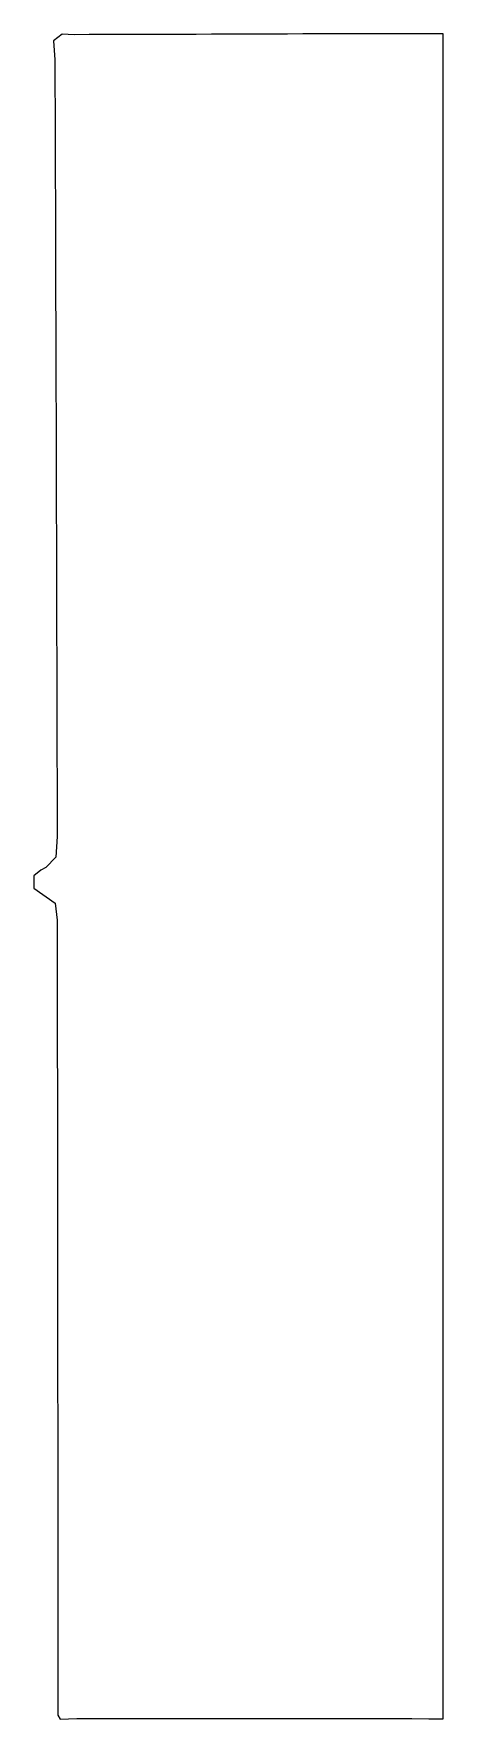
# Model space of a CAD drawing. Header units: metres. Extents: x -3 to 50, y 0 to 221.
import ezdxf

# ---------------------------------------------------------------- set-up
doc = ezdxf.new("R2010")
doc.units = ezdxf.units.M

msp = doc.modelspace()

# ---------------------------------------------------------------- linework, layer by layer
for p, q in [((0.5158, 221.104), (-0.6086, 220.2352)), ((-0.6086, 220.2352), (-0.4315, 217.7528)), ((2.0885, 221.0419), (0.5158, 221.104)), ((4.0887, 221.0505), (2.0885, 221.0419)), ((6.0868, 221.0541), (4.0887, 221.0505)), ((8.0879, 221.0591), (6.0868, 221.0541)), ((10.0874, 221.0656), (8.0879, 221.0591)), ((12.0872, 221.07), (10.0874, 221.0656)), ((14.0869, 221.0769), (12.0872, 221.07)), ((16.0843, 221.0825), (14.0869, 221.0769)), ((18.0867, 221.0854), (16.0843, 221.0825)), ((20.0923, 221.0961), (18.0867, 221.0854)), ((22.0886, 221.1118), (20.0923, 221.0961)), ((24.081, 221.1155), (22.0886, 221.1118)), ((26.0808, 221.1135), (24.081, 221.1155)), ((28.0845, 221.1178), (26.0808, 221.1135)), ((30.0855, 221.1263), (28.0845, 221.1178)), ((32.082, 221.1329), (30.0855, 221.1263)), ((34.0819, 221.1343), (32.082, 221.1329)), ((36.0818, 221.1417), (34.0819, 221.1343)), ((38.082, 221.1449), (36.0818, 221.1417)), ((40.0839, 221.1535), (38.082, 221.1449)), ((42.0823, 221.1621), (40.0839, 221.1535)), ((44.0761, 221.168), (42.0823, 221.1621)), ((46.0725, 221.1651), (44.0761, 221.168)), ((46.4731, 221.1645), (46.0725, 221.1651)), ((48.7225, 221.1645), (46.4731, 221.1645)), ((50.3161, 221.1645), (48.7225, 221.1645)), ((50.5, 221.1645), (50.3161, 221.1645)), ((50.5, 220.1112), (50.5, 221.1645)), ((50.5, 218.1116), (50.5, 220.1112)), ((-0.4315, 217.7528), (-0.4196, 215.7584)), ((50.5, 216.1067), (50.5, 218.1116)), ((-0.4196, 215.7584), (-0.4116, 213.756)), ((50.5, 214.1048), (50.5, 216.1067)), ((-0.4116, 213.756), (-0.4054, 211.7557)), ((50.5, 212.1054), (50.5, 214.1048)), ((-0.4054, 211.7557), (-0.3979, 209.7566)), ((50.5, 210.1044), (50.5, 212.1054)), ((-0.3979, 209.7566), (-0.3901, 207.7583)), ((50.5, 208.1051), (50.5, 210.1044)), ((50.5, 206.1031), (50.5, 208.1051)), ((-0.3901, 207.7583), (-0.3803, 205.7579)), ((50.5, 204.1019), (50.5, 206.1031)), ((-0.3803, 205.7579), (-0.3758, 203.7581)), ((-0.3758, 203.7581), (-0.3681, 201.7586)), ((50.5, 202.1025), (50.5, 204.1019)), ((-0.3681, 201.7586), (-0.3643, 199.7588)), ((50.5, 200.1018), (50.5, 202.1025)), ((-0.3643, 199.7588), (-0.3588, 197.7613)), ((50.5, 198.1014), (50.5, 200.1018)), ((-0.3588, 197.7613), (-0.353, 195.763)), ((50.5, 196.1003), (50.5, 198.1014)), ((-0.353, 195.763), (-0.3475, 193.7651)), ((50.5, 194.1002), (50.5, 196.1003)), ((-0.3475, 193.7651), (-0.3401, 191.7662)), ((50.5, 192.1002), (50.5, 194.1002)), ((-0.3401, 191.7662), (-0.3321, 189.764)), ((50.5, 190.1), (50.5, 192.1002)), ((-0.3321, 189.764), (-0.3276, 187.7634)), ((50.5, 188.0981), (50.5, 190.1)), ((50.5, 186.0987), (50.5, 188.0981)), ((-0.3276, 187.7634), (-0.3232, 185.7638)), ((50.5, 184.0986), (50.5, 186.0987)), ((-0.3232, 185.7638), (-0.3161, 183.7659)), ((-0.3161, 183.7659), (-0.3079, 181.7662)), ((50.5, 182.0979), (50.5, 184.0986)), ((-0.3079, 181.7662), (-0.3016, 179.7649)), ((50.5, 180.0985), (50.5, 182.0979)), ((-0.3016, 179.7649), (-0.297, 177.7647)), ((50.5, 178.0991), (50.5, 180.0985)), ((-0.297, 177.7647), (-0.2938, 175.7663)), ((50.5, 176.098), (50.5, 178.0991)), ((-0.2938, 175.7663), (-0.2865, 173.7694)), ((50.5, 174.0981), (50.5, 176.098)), ((-0.2865, 173.7694), (-0.2794, 171.7703)), ((50.5, 172.0967), (50.5, 174.0981)), ((-0.2794, 171.7703), (-0.2738, 169.7706)), ((50.5, 170.0959), (50.5, 172.0967)), ((-0.2738, 169.7706), (-0.2683, 167.7725)), ((50.5, 168.0966), (50.5, 170.0959)), ((-0.2683, 167.7725), (-0.2607, 165.7731)), ((50.5, 166.0953), (50.5, 168.0966)), ((50.5, 164.0962), (50.5, 166.0953)), ((-0.2607, 165.7731), (-0.2558, 163.774)), ((-0.2558, 163.774), (-0.2504, 161.7762)), ((50.5, 162.0965), (50.5, 164.0962)), ((-0.2504, 161.7762), (-0.2434, 159.7767)), ((50.5, 160.0956), (50.5, 162.0965)), ((-0.2434, 159.7767), (-0.2391, 157.7772)), ((50.5, 158.0947), (50.5, 160.0956)), ((-0.2391, 157.7772), (-0.2352, 155.7785)), ((50.5, 156.0958), (50.5, 158.0947)), ((-0.2352, 155.7785), (-0.2284, 153.7803)), ((50.5, 154.0963), (50.5, 156.0958)), ((-0.2284, 153.7803), (-0.2221, 151.7807)), ((50.5, 152.0964), (50.5, 154.0963)), ((-0.2221, 151.7807), (-0.2173, 149.7803)), ((50.5, 150.0969), (50.5, 152.0964)), ((-0.2173, 149.7803), (-0.2128, 147.7809)), ((50.5, 148.0955), (50.5, 150.0969)), ((-0.2128, 147.7809), (-0.2076, 145.7831)), ((50.5, 146.0944), (50.5, 148.0955)), ((50.5, 144.0941), (50.5, 146.0944)), ((-0.2076, 145.7831), (-0.1983, 143.7828)), ((50.5, 142.0934), (50.5, 144.0941)), ((-0.1983, 143.7828), (-0.1956, 141.7825)), ((-0.1956, 141.7825), (-0.1888, 139.7836)), ((50.5, 140.0954), (50.5, 142.0934)), ((-0.1888, 139.7836), (-0.1855, 137.7849)), ((50.5, 138.0963), (50.5, 140.0954)), ((-0.1855, 137.7849), (-0.1782, 135.7845)), ((50.5, 136.0956), (50.5, 138.0963)), ((-0.1782, 135.7845), (-0.1786, 133.7858)), ((50.5, 134.0953), (50.5, 136.0956)), ((-0.1786, 133.7858), (-0.17, 131.7892)), ((50.5, 132.0929), (50.5, 134.0953)), ((-0.17, 131.7892), (-0.1636, 129.7895)), ((50.5, 130.0922), (50.5, 132.0929)), ((-0.1636, 129.7895), (-0.1571, 127.7892)), ((50.5, 128.0925), (50.5, 130.0922)), ((-0.1571, 127.7892), (-0.1516, 125.7899)), ((50.5, 126.094), (50.5, 128.0925)), ((-0.1516, 125.7899), (-0.1447, 123.7899)), ((50.5, 124.0948), (50.5, 126.094)), ((50.5, 122.0955), (50.5, 124.0948)), ((-0.1447, 123.7899), (-0.1404, 121.7913)), ((-0.1404, 121.7913), (-0.1325, 119.7929)), ((50.5, 120.0956), (50.5, 122.0955)), ((-0.1325, 119.7929), (-0.125, 117.7926)), ((50.5, 118.0962), (50.5, 120.0956)), ((-0.125, 117.7926), (-0.1202, 115.7923)), ((50.5, 116.0963), (50.5, 118.0962)), ((-0.1202, 115.7923), (-0.2946, 113.0808)), ((50.5, 114.0963), (50.5, 116.0963)), ((-0.2946, 113.0808), (-1.6263, 111.7362)), ((50.5, 112.0969), (50.5, 114.0963)), ((-3.1848, 110.6491), (-3.1975, 109.0075)), ((-2.2776, 111.3902), (-3.1848, 110.6491)), ((-1.6263, 111.7362), (-2.2776, 111.3902)), ((50.5, 110.0977), (50.5, 112.0969)), ((-3.1975, 109.0075), (-0.3716, 107.0506)), ((50.5, 108.0991), (50.5, 110.0977)), ((-0.3716, 107.0506), (-0.1115, 104.7867)), ((50.5, 106.1003), (50.5, 108.0991)), ((-0.1115, 104.7867), (-0.1121, 104.3496)), ((-0.1121, 104.3496), (-0.11, 102.3548)), ((50.5, 104.101), (50.5, 106.1003)), ((50.5, 102.1003), (50.5, 104.101)), ((-0.11, 102.3548), (-0.1062, 100.3524)), ((50.5, 100.1013), (50.5, 102.1003)), ((-0.1062, 100.3524), (-0.1124, 98.3517)), ((50.5, 98.1016), (50.5, 100.1013)), ((-0.1124, 98.3517), (-0.1128, 96.3565)), ((50.5, 96.102), (50.5, 98.1016)), ((-0.1128, 96.3565), (-0.1136, 94.3594)), ((50.5, 94.104), (50.5, 96.102)), ((-0.1136, 94.3594), (-0.1108, 92.3614)), ((50.5, 92.1034), (50.5, 94.104)), ((-0.1108, 92.3614), (-0.1097, 90.3616)), ((50.5, 90.1042), (50.5, 92.1034)), ((-0.1097, 90.3616), (-0.1081, 88.363)), ((50.5, 88.1051), (50.5, 90.1042)), ((-0.1081, 88.363), (-0.1049, 86.3634)), ((-0.1049, 86.3634), (-0.1033, 84.3625)), ((50.5, 86.1042), (50.5, 88.1051)), ((-0.1033, 84.3625), (-0.1042, 82.3645)), ((50.5, 84.1058), (50.5, 86.1042)), ((50.5, 82.1054), (50.5, 84.1058)), ((-0.1042, 82.3645), (-0.0998, 80.3668)), ((50.5, 80.1061), (50.5, 82.1054)), ((-0.0998, 80.3668), (-0.0981, 78.3661)), ((50.5, 78.1081), (50.5, 80.1061)), ((-0.0981, 78.3661), (-0.097, 76.3671)), ((50.5, 76.1106), (50.5, 78.1081)), ((-0.097, 76.3671), (-0.0952, 74.3692)), ((50.5, 74.1106), (50.5, 76.1106)), ((-0.0952, 74.3692), (-0.0918, 72.3701)), ((50.5, 72.1088), (50.5, 74.1106)), ((-0.0918, 72.3701), (-0.0897, 70.3697)), ((50.5, 70.1086), (50.5, 72.1088)), ((-0.0897, 70.3697), (-0.0885, 68.3707)), ((50.5, 68.1117), (50.5, 70.1086)), ((-0.0885, 68.3707), (-0.0852, 66.3722)), ((50.5, 66.1113), (50.5, 68.1117)), ((-0.0852, 66.3722), (-0.0824, 64.3717)), ((-0.0824, 64.3717), (-0.0821, 62.3726)), ((50.5, 64.1125), (50.5, 66.1113)), ((-0.0821, 62.3726), (-0.0785, 60.3741)), ((50.5, 62.1122), (50.5, 64.1125)), ((50.5, 60.1129), (50.5, 62.1122)), ((-0.0785, 60.3741), (-0.0762, 58.3738)), ((50.5, 58.1132), (50.5, 60.1129)), ((-0.0762, 58.3738), (-0.0752, 56.3746)), ((50.5, 56.113), (50.5, 58.1132)), ((-0.0752, 56.3746), (-0.073, 54.3747)), ((50.5, 54.113), (50.5, 56.113)), ((-0.073, 54.3747), (-0.0722, 52.3756)), ((50.5, 52.107), (50.5, 54.113)), ((-0.0722, 52.3756), (-0.0688, 50.3759)), ((50.5, 50.1097), (50.5, 52.107)), ((-0.0688, 50.3759), (-0.0678, 48.3753)), ((50.5, 48.1161), (50.5, 50.1097)), ((-0.0678, 48.3753), (-0.0674, 46.3765)), ((50.5, 46.1121), (50.5, 48.1161)), ((-0.0674, 46.3765), (-0.0639, 44.3771)), ((-0.0639, 44.3771), (-0.0637, 42.3773)), ((50.5, 44.1137), (50.5, 46.1121)), ((-0.0637, 42.3773), (-0.0602, 40.3779)), ((50.5, 42.1137), (50.5, 44.1137)), ((50.5, 40.1118), (50.5, 42.1137)), ((-0.0602, 40.3779), (-0.06, 38.3777)), ((50.5, 38.1104), (50.5, 40.1118)), ((-0.06, 38.3777), (-0.0579, 36.3788)), ((50.5, 36.1119), (50.5, 38.1104)), ((-0.0579, 36.3788), (-0.0566, 34.3786)), ((50.5, 34.1111), (50.5, 36.1119)), ((-0.0566, 34.3786), (-0.0562, 32.3809)), ((50.5, 32.1104), (50.5, 34.1111)), ((-0.0562, 32.3809), (-0.05, 30.3809)), ((50.5, 30.1105), (50.5, 32.1104)), ((-0.05, 30.3809), (-0.0518, 28.3806)), ((50.5, 28.1095), (50.5, 30.1105)), ((-0.0518, 28.3806), (-0.0463, 26.3811)), ((50.5, 26.1072), (50.5, 28.1095)), ((-0.0469, 24.3785), (-0.048, 22.3805)), ((-0.0463, 26.3811), (-0.0469, 24.3785)), ((50.5, 24.1088), (50.5, 26.1072)), ((-0.048, 22.3805), (-0.0454, 20.3833)), ((50.5, 22.1108), (50.5, 24.1088)), ((-0.0454, 20.3833), (-0.0418, 18.3833)), ((50.5, 20.1078), (50.5, 22.1108)), ((50.5, 18.1057), (50.5, 20.1078)), ((-0.0418, 18.3833), (-0.0409, 16.3834)), ((50.5, 16.1067), (50.5, 18.1057)), ((-0.0409, 16.3834), (-0.0388, 14.3841)), ((50.5, 14.1067), (50.5, 16.1067)), ((-0.0388, 14.3841), (-0.0377, 12.3842)), ((50.5, 12.1062), (50.5, 14.1067)), ((-0.0377, 12.3842), (-0.0368, 10.3851)), ((50.5, 10.1061), (50.5, 12.1062)), ((-0.0368, 10.3851), (-0.0335, 8.3843)), ((50.5, 8.1067), (50.5, 10.1061)), ((-0.0335, 8.3843), (-0.0345, 6.195)), ((50.5, 6.1066), (50.5, 8.1067)), ((-0.0345, 6.195), (-0.0306, 4.0046)), ((50.5, 4.1616), (50.5, 6.1066)), ((-0.029, 3.8155), (-0.0364, 1.8491)), ((-0.0306, 4.0046), (-0.029, 3.8155)), ((50.5, -0.0168), (50.5, 4.1616)), ((-0.0364, 1.8491), (-0.0471, 0.4332)), ((-0.0471, 0.4332), (0.2696, -0.0881)), ((0.2696, -0.0881), (2.4535, 0.0051)), ((2.4535, 0.0051), (4.4047, 0.0014)), ((4.4047, 0.0014), (6.4022, 0.0032)), ((6.4022, 0.0032), (8.4015, 0.0021)), ((8.4015, 0.0021), (10.3986, 0.0039)), ((10.3986, 0.0039), (12.3991, 0.0083)), ((12.3991, 0.0083), (14.4018, 0.0065)), ((14.4018, 0.0065), (16.4, 0.0014)), ((16.4, 0.0014), (18.3947, 0.0042)), ((18.3947, 0.0042), (20.394, 0.0059)), ((20.394, 0.0059), (22.3968, 0.0088)), ((22.3968, 0.0088), (24.3952, -0.0004)), ((24.3952, -0.0004), (26.3884, 0.0049)), ((26.3884, 0.0049), (28.3911, 0.0065)), ((28.3911, 0.0065), (30.3919, 0.0038)), ((30.3919, 0.0038), (32.3893, 0.0011)), ((32.3893, 0.0011), (34.3877, 0.0031)), ((34.3877, 0.0031), (36.3874, 0.0011)), ((36.3874, 0.0011), (38.386, 0.0005)), ((38.386, 0.0005), (40.3862, 0.0007)), ((40.3862, 0.0007), (42.3852, -0.0024)), ((44.3827, -0.0014), (46.3815, 0.0001)), ((46.3815, 0.0001), (48.6295, -0.0168)), ((42.3852, -0.0024), (44.3827, -0.0014)), ((48.6295, -0.0168), (50.5, -0.0168))]:
    msp.add_line(p, q)

doc.saveas('drawing.dxf')
